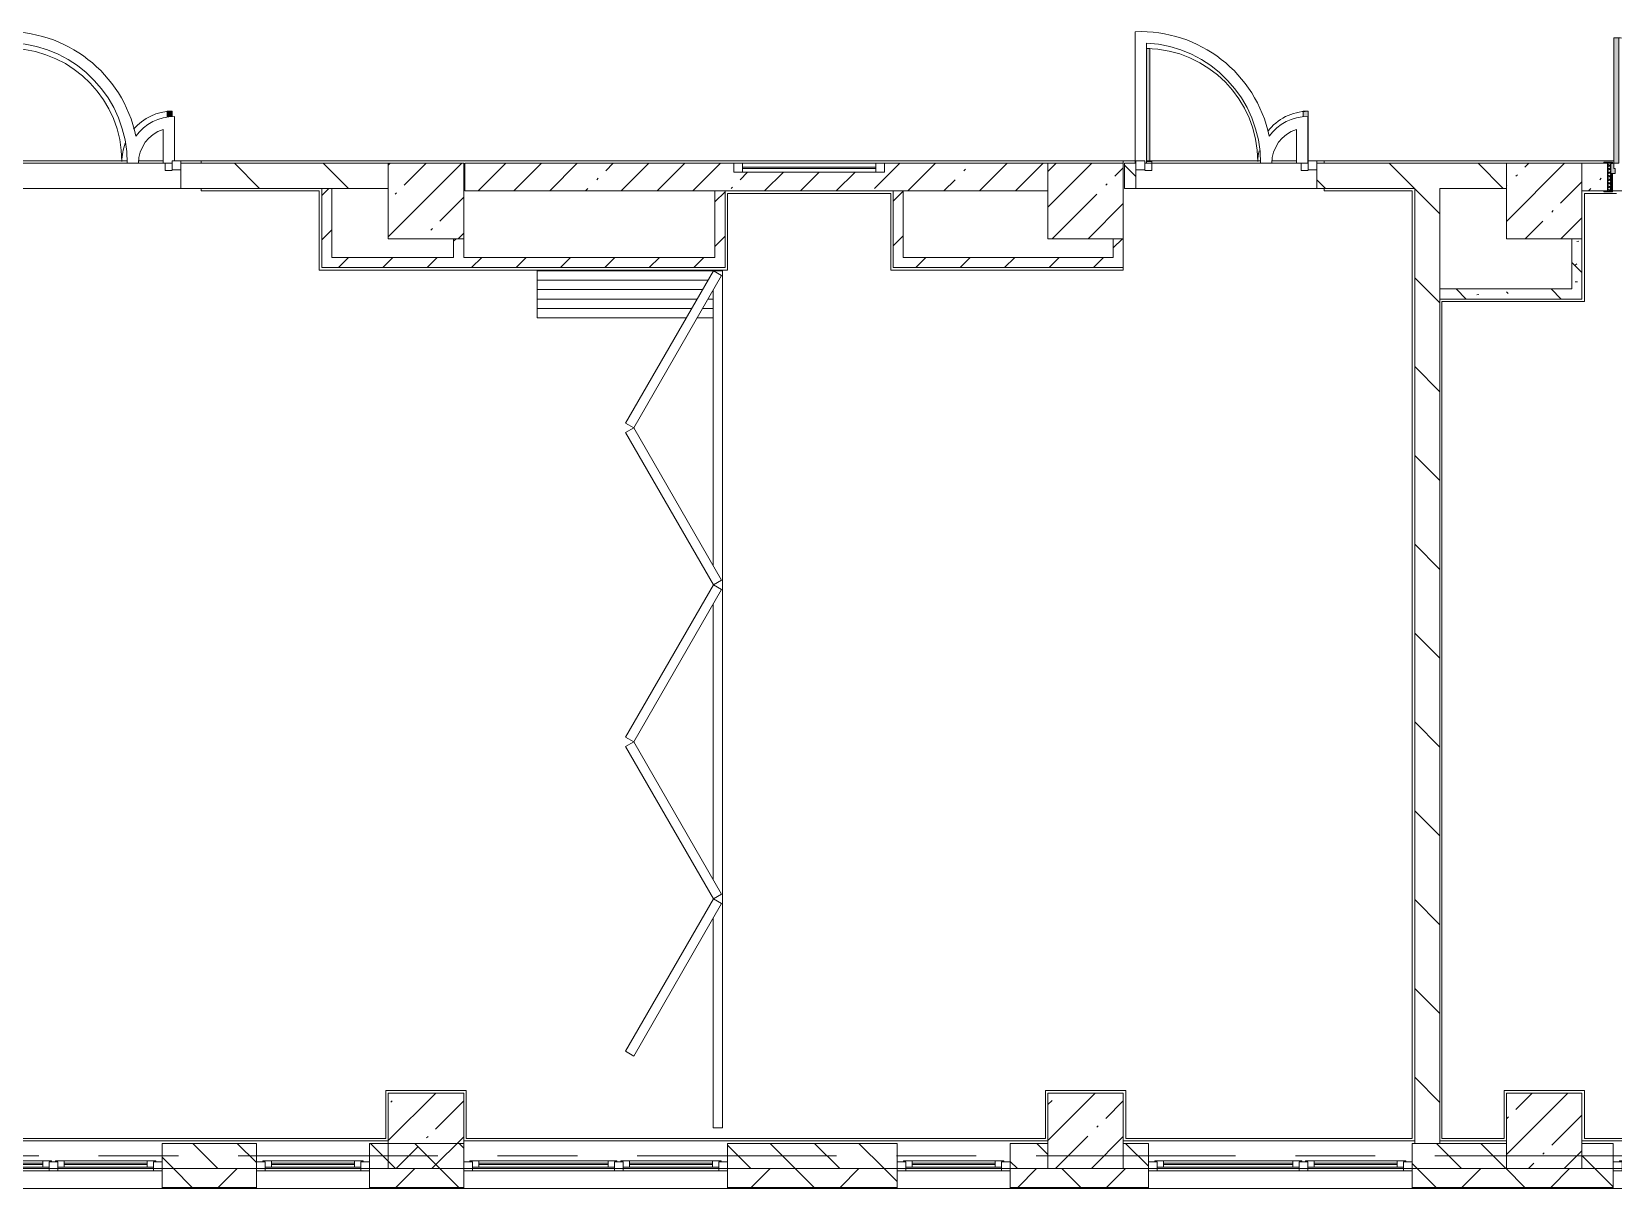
# Model space of a CAD drawing. Header units: millimetres. Extents: x 81382 to 274816, y -8553 to 29000.
# Drawn here: x 161627 to 174217, y -258 to 8948 of the extents above; entities that cross this region are included whole.
import ezdxf

# ---------------------------------------------------------------- set-up
doc = ezdxf.new("R2010")
doc.units = ezdxf.units.MM
doc.linetypes.add('Осевая', pattern=[3175, 635, -476.25, 1587.5, -476.25])
for name, color, linetype, lineweight, true_color in [('A-DETL-GENF-3', 7, 'Continuous', 5, 0xaaaaaa), ('A-DOOR-5', 7, 'Continuous', 5, 0xe2e2e2), ('A-DOOR-6', 7, 'Continuous', 5, 0xaaaaaa), ('A-DOOR-FRAM-4', 7, 'Continuous', 5, 0xe2e2e2), ('A-DOOR-FRAM-6', 7, 'Continuous', 5, 0xaaaaaa), ('A-FLOR-2', 7, 'Continuous', 5, 0xaaaaaa), ('I-WALL-4', 7, 'Continuous', 5, 0x787878)]:
    doc.layers.add(name, color=color, linetype=linetype, lineweight=lineweight, true_color=true_color)
for name, color, linetype, lineweight in [('A-GLAZ-3', 7, 'Continuous', 5), ('A-GLAZ-CWMG-2', 7, 'Continuous', 5), ('A-WALL', 7, 'Continuous', 9), ('A-WALL-2', 7, 'Continuous', 5), ('I-WALL-2', 7, 'Continuous', 5), ('S-COLS-1', 7, 'Continuous', 5), ('Оси', 7, 'Continuous', 9), ('Оси-2', 7, 'Осевая', 9)]:
    doc.layers.add(name, color=color, linetype=linetype, lineweight=lineweight)
pattern_1 = [(135, (147806.5, 0), (-353.553, -353.553), [])]
pattern_2 = [(135, (147806.5, 0), (-377.171, -377.171), [533.4, -88.9, 17.78, -88.9]), (135, (147806.5, 376.94), (-377.171, -377.171), []), (50, (147806.5, 0), (637.645, -55.787), [66.675, -733.425]), (355, (147806.5, 0), (-123.35, 668.7), [53.34, -586.74]), (100.451, (147859.6, -4.65), (514.299, 612.908), [56.665, -623.315]), (46.184, (147806.5, 177.8), (948.776, -147.15), [100.012, -1100.137]), (96.636, (147885.6, 165.5), (830.91, 865.997), [84.998, -934.973]), (351.184, (147806.5, 177.8), (830.918, 865.988), [80.01, -880.11]), (21, (147895.4, 133.35), (530.651, -357.928), [66.675, -733.425]), (326, (147895.4, 133.35), (216.308, 644.658), [53.34, -586.74]), (71.451, (147939.6, 103.5), (746.96, 286.724), [56.665, -623.315]), (37.5, (147806.5, 0), (10.8105, 295.9426), [16.764, -562.864, 16.764, -578.866, -588.962]), (37.5, (147806.5, 0), (10.8105, 295.9426), [-1175.258, 16.764, -572.198]), (7.5, (147806.5, 0), (233.869, 350.6318), [16.764, -322.834, 16.764, -549.529, -224.472]), (7.5, (147806.5, 0), (233.869, 350.6318), [-905.891, 16.764, -207.708]), (327.5, (147608.24, 0), (474.5678, -20.0513), [16.764, -205.486, 16.764, -676.656, -920.115]), (327.5, (147608.24, 0), (474.5678, -20.0513), [-915.67, 16.764, -903.351]), (317.5, (147519.34, 0), (518.452, 88.9934), [16.764, -272.161, 16.764, -443.738, -653.415]), (317.5, (147519.34, 0), (518.452, 88.9934), [-749.427, 16.764, -636.651])]
pattern_3 = [(45, (147806.5, 0), (-176.7767, 176.7767), [])]
pattern_4 = [(45, (147806.5, 0), (-285.123, 285.123), []), (45, (148091.6, 0), (-285.123, 285.123), [504.031, -100.806, 16.764, -84.042])]

# ---------------------------------------------------------------- blocks, each defined once
blk = doc.blocks.new('BSC_Колонна _Прямоугольная - 600х600-V19-3_6_3_птичка')
at = {"layer": 'S-COLS-1'}
h = blk.add_hatch(dxfattribs=at)
h.set_pattern_fill('FP_47', color=256, style=0, pattern_type=2)
h.set_pattern_definition([(45, (-25860, -200), (-285.123, 285.123), []), (45, (-25574.88, -200), (-285.123, 285.123), [504.031, -100.806, 16.764, -84.042])])
h.paths.add_polyline_path([(-300, -300), (300, -300), (300, 300), (-300, 300), (-300, -60)])
for p, q in [((300, 300), (-300, 300)), ((-300, 300), (-300, -300)), ((300, -300), (300, 300)), ((-300, -300), (300, -300))]:
    blk.add_line(p, q, dxfattribs=at)
blk = doc.blocks.new('BSC_Колонна _Прямоугольная - 600х600-V31-3_6_3_птичка')
at = {"layer": 'S-COLS-1'}
h = blk.add_hatch(dxfattribs=at)
h.set_pattern_fill('FP_60', color=256, style=0, pattern_type=2)
h.set_pattern_definition([(45, (-25860, -7600), (-285.123, 285.123), []), (45, (-25574.88, -7600), (-285.123, 285.123), [504.031, -100.806, 16.764, -84.042])])
h.paths.add_polyline_path([(-300, -300), (300, -300), (300, 300), (-300, 300), (-300, 193)])
for p, q in [((300, 300), (-300, 300)), ((-300, 300), (-300, -300)), ((300, -300), (300, 300)), ((-300, -300), (300, -300))]:
    blk.add_line(p, q, dxfattribs=at)
blk = doc.blocks.new('120_Окно_СКБ_2Ст - 120_Окно_СКБ_2Ст 2100х2500 _мал створка СЛЕВА_-V35-3_6_3_птичка')
at = {"layer": 'A-GLAZ-3'}
for p, q in [((-1050, -127), (-1050, -57)), ((-1050, -57), (-980, -57)), ((1050, -57), (-1050, -57)), ((-980, -57), (-980, -127)), ((-220, -87), (-980, -87)), ((-980, -87), (-980, -127)), ((-930, -137), (-930, -87)), ((-930, -107), (-270, -107)), ((-270, -117), (-930, -117)), ((-270, -137), (-270, -87)), ((-220, -127), (-220, -57)), ((-220, -57), (-150, -57)), ((-220, -127), (-220, -87)), ((-150, -57), (-150, -127)), ((980, -87), (-150, -87)), ((-150, -87), (-150, -127)), ((-100, -137), (-100, -87)), ((-100, -107), (930, -107)), ((930, -117), (-100, -117)), ((930, -137), (930, -87)), ((980, -127), (980, -57)), ((980, -57), (1050, -57)), ((980, -127), (980, -87)), ((1050, -57), (1050, -127)), ((-980, -127), (-1050, -127)), ((-1050, -127), (-1000, -127)), ((-980, -127), (-1000, -127)), ((-1000, -127), (-1000, -137)), ((-1000, -137), (-200, -137)), ((-200, -137), (-1000, -137)), ((-150, -127), (-220, -127)), ((-200, -127), (-220, -127)), ((-200, -127), (-170, -127)), ((-200, -137), (-200, -127)), ((-150, -127), (-170, -127)), ((-170, -127), (-170, -137)), ((-170, -137), (1000, -137)), ((1000, -137), (-170, -137)), ((1050, -127), (980, -127)), ((1000, -127), (980, -127)), ((1000, -127), (1050, -127)), ((1000, -137), (1000, -127))]:
    blk.add_line(p, q, dxfattribs=at)
blk = doc.blocks.new('120_Окно_СКБ_1Ст - 120_Окно_СКБ_1Ст 900х2500_h_-22445987-3_6_3_птичка')
at = {"layer": 'A-GLAZ-3'}
for p, q in [((-450, -127), (-450, -57)), ((-450, -57), (-380, -57)), ((450, -57), (-450, -57)), ((-380, -57), (-380, -127)), ((380, -87), (-380, -87)), ((-380, -87), (-380, -127)), ((-330, -137), (-330, -87)), ((-330, -107), (330, -107)), ((330, -117), (-330, -117)), ((330, -137), (330, -87)), ((380, -127), (380, -57)), ((380, -57), (450, -57)), ((380, -127), (380, -87)), ((450, -57), (450, -127)), ((-380, -127), (-450, -127)), ((-450, -127), (-400, -127)), ((-380, -127), (-400, -127)), ((-400, -127), (-400, -137)), ((-400, -137), (400, -137)), ((400, -137), (-400, -137)), ((450, -127), (380, -127)), ((400, -127), (380, -127)), ((400, -127), (450, -127)), ((400, -137), (400, -127))]:
    blk.add_line(p, q, dxfattribs=at)
blk = doc.blocks.new('120_Окно_СКБ_1Ст - 120_Окно_СКБ_1Ст 900х2500_h_-20664874-3_6_3_птичка')
at = {"layer": 'A-GLAZ-3'}
for p, q in [((-450, -127), (-450, -57)), ((-450, -57), (-380, -57)), ((450, -57), (-450, -57)), ((-380, -57), (-380, -127)), ((380, -87), (-380, -87)), ((-380, -87), (-380, -127)), ((-330, -137), (-330, -87)), ((-330, -107), (330, -107)), ((330, -117), (-330, -117)), ((330, -137), (330, -87)), ((380, -127), (380, -57)), ((380, -57), (450, -57)), ((380, -127), (380, -87)), ((450, -57), (450, -127)), ((-380, -127), (-450, -127)), ((-450, -127), (-400, -127)), ((-380, -127), (-400, -127)), ((-400, -127), (-400, -137)), ((-400, -137), (400, -137)), ((400, -137), (-400, -137)), ((450, -127), (380, -127)), ((400, -127), (380, -127)), ((400, -127), (450, -127)), ((400, -137), (400, -127))]:
    blk.add_line(p, q, dxfattribs=at)
blk = doc.blocks.new('DOR__перегородка__Прямоугольная - ТП-3_ Вн_ДПГ_6820х3300h-19315679-3_6_3_птичка')
at = {"layer": 'A-DOOR-6'}
for p, q in [((6445, 1474), (6820, 1474)), ((6445, 1474), (6445, 288)), ((6520, 1474), (6520, 244)), ((6595, 1474), (6595, 201)), ((6670, 1474), (6670, 158)), ((6745, 1474), (6745, 114)), ((6820, 1474), (6820, 0)), ((6445, 201), (6445, 75)), ((6520, 158), (6520, 75)), ((0, 75), (0, 0)), ((0, 75), (1664, 75)), ((0, 0), (6820, 0)), ((1814, 75), (1827, 75)), ((1977, 75), (4164, 75)), ((4314, 75), (4325, 75)), ((4475, 75), (6663, 75)), ((6595, 114), (6595, 75)), ((6813, 75), (6820, 75))]:
    blk.add_line(p, q, dxfattribs=at)
at = {"layer": 'A-DOOR-FRAM-6'}
for p, q in [((570, 707), (608, 772)), ((608, 772), (1820, 72)), ((1821, 72), (3033, 772)), ((3033, 772), (3071, 707)), ((3070, 707), (3107, 772)), ((3107, 772), (4320, 72)), ((4319, 72), (5532, 772)), ((5532, 772), (5569, 707)), ((5569, 707), (5607, 772)), ((5607, 772), (6819, 72)), ((1783, 7), (570, 707)), ((3071, 707), (1858, 7)), ((4282, 7), (3070, 707)), ((5569, 707), (4357, 7)), ((6781, 7), (5569, 707)), ((1820, 72), (1783, 7)), ((1858, 7), (1821, 72)), ((4320, 72), (4282, 7)), ((4357, 7), (4319, 72)), ((6819, 72), (6781, 7))]:
    blk.add_line(p, q, dxfattribs=at)
blk = doc.blocks.new('120_Окно_СКБ_2Ст - 120_Окно_СКБ_2Ст 2800х2500_створка_-22445922-3_6_3_птичка')
at = {"layer": 'A-GLAZ-3'}
for p, q in [((-1400, -127), (-1400, -57)), ((-1400, -57), (-1330, -57)), ((1400, -57), (-1400, -57)), ((-1330, -57), (-1330, -127)), ((500, -87), (-1330, -87)), ((-1330, -87), (-1330, -127)), ((-1280, -137), (-1280, -87)), ((-1280, -107), (450, -107)), ((450, -117), (-1280, -117)), ((450, -137), (450, -87)), ((500, -127), (500, -57)), ((500, -57), (570, -57)), ((500, -127), (500, -87)), ((570, -57), (570, -127)), ((1330, -87), (570, -87)), ((570, -87), (570, -127)), ((620, -137), (620, -87)), ((620, -107), (1280, -107)), ((1280, -117), (620, -117)), ((1280, -137), (1280, -87)), ((1330, -127), (1330, -57)), ((1330, -57), (1400, -57)), ((1330, -127), (1330, -87)), ((1400, -57), (1400, -127)), ((-1330, -127), (-1400, -127)), ((-1400, -127), (-1350, -127)), ((-1330, -127), (-1350, -127)), ((-1350, -127), (-1350, -137)), ((-1350, -137), (520, -137)), ((520, -137), (-1350, -137)), ((570, -127), (500, -127)), ((520, -127), (500, -127)), ((520, -127), (550, -127)), ((520, -137), (520, -127)), ((570, -127), (550, -127)), ((550, -127), (550, -137)), ((550, -137), (1350, -137)), ((1350, -137), (550, -137)), ((1400, -127), (1330, -127)), ((1350, -127), (1330, -127)), ((1350, -127), (1400, -127)), ((1350, -137), (1350, -127))]:
    blk.add_line(p, q, dxfattribs=at)
blk = doc.blocks.new('BSC_Колонна _Прямоугольная - 600х600-V131-3_6_3_птичка')
at = {"layer": 'S-COLS-1'}
h = blk.add_hatch(dxfattribs=at)
h.set_pattern_fill('FP_114', color=256, style=0, pattern_type=2)
h.set_pattern_definition([(45, (-22210, -7600), (-285.123, 285.123), []), (45, (-21924.88, -7600), (-285.123, 285.123), [504.031, -100.806, 16.764, -84.042])])
h.paths.add_polyline_path([(-300, -300), (300, -300), (300, 300), (-300, 300)])
for p, q in [((300, 300), (-300, 300)), ((-300, 300), (-300, -300)), ((300, -300), (300, 300)), ((-300, -300), (300, -300))]:
    blk.add_line(p, q, dxfattribs=at)
blk = doc.blocks.new('BSC_Колонна _Прямоугольная - 600х600-V132-3_6_3_птичка')
at = {"layer": 'S-COLS-1'}
h = blk.add_hatch(dxfattribs=at)
h.set_pattern_fill('FP_115', color=256, style=0, pattern_type=2)
h.set_pattern_definition([(45, (-22210, -200), (-285.123, 285.123), []), (45, (-21924.88, -200), (-285.123, 285.123), [504.031, -100.806, 16.764, -84.042])])
h.paths.add_polyline_path([(-300, -300), (300, -300), (300, 300), (-300, 300), (-300, -60)])
for p, q in [((300, 300), (-300, 300)), ((-300, 300), (-300, -300)), ((300, -300), (300, 300)), ((-300, -300), (300, -300))]:
    blk.add_line(p, q, dxfattribs=at)
blk = doc.blocks.new('BSC_Колонна _Прямоугольная - 600х600-V139-3_6_3_птичка')
at = {"layer": 'S-COLS-1'}
h = blk.add_hatch(dxfattribs=at)
h.set_pattern_fill('FP_125', color=256, style=0, pattern_type=2)
h.set_pattern_definition([(45, (-16960, -7600), (-285.123, 285.123), []), (45, (-16674.88, -7600), (-285.123, 285.123), [504.031, -100.806, 16.764, -84.042])])
h.paths.add_polyline_path([(-300, -300), (300, -300), (300, 300), (-300, 300)])
for p, q in [((300, 300), (-300, 300)), ((-300, 300), (-300, -300)), ((300, -300), (300, 300)), ((-300, -300), (300, -300))]:
    blk.add_line(p, q, dxfattribs=at)
blk = doc.blocks.new('120_Окно_СКБ_1Ст - 120_Окно_СКБ_1Ст 400х1200 EI30-24228621-3_6_3_птичка')
at = {"layer": 'A-GLAZ-3'}
for p, q in [((-600, 40), (-600, 110)), ((-600, 110), (-530, 110)), ((600, 110), (-600, 110)), ((-530, 40), (-600, 40)), ((-600, 40), (600, 40)), ((-530, 110), (-530, 40)), ((530, 80), (-530, 80)), ((530, 70), (-530, 70)), ((530, 40), (530, 110)), ((530, 110), (600, 110)), ((600, 40), (530, 40)), ((600, 110), (600, 40))]:
    blk.add_line(p, q, dxfattribs=at)
blk = doc.blocks.new('110_Дверь_СКБ_1Ст_Внутренняя1 - Д-4_п__1100x2100h_административные помещения-32218723-3_6_3_птичка')
at = {"layer": 'A-DOOR-5'}
h = blk.add_hatch(color=256, dxfattribs=at)
h.paths.add_polyline_path([(537.5, 30), (537.5, 110), (512.5, 110), (512.5, 70), (502.5, 70), (502.5, 30)])
h.paths.add_polyline_path([(-477.5, 30), (-477.5, 70), (-487.5, 70), (-490.8, 110), (-512.5, 110), (-512.5, 30), (-490.8, 30)])
at = {"layer": 'A-DOOR-6'}
h = blk.add_hatch(dxfattribs=at)
h.set_pattern_fill('FP_83', color=256, style=0, pattern_type=2)
h.set_pattern_definition([(135, (1751.41, 174.685), (-14.14214, -14.14214), []), (225, (1751.41, 174.685), (14.14214, -14.14214), [])])
h.paths.add_polyline_path([(562.5, -110), (562.5, 110), (537.5, 110), (537.5, -110)])
at = {"layer": 'A-DOOR-FRAM-4'}
for points in [[(-447.5, 110), (-447.5, 1110), (-487.5, 1110), (-487.5, 110)], [(-497.5, 110), (-497.5, 118), (-567.5, 118), (-567.5, 110)], [(-497.5, -110), (-497.5, 30), (-512.5, 30), (-512.5, -110)], [(592.5, 110), (592.5, 118), (522.5, 118), (522.5, 110)], [(537.5, -110), (537.5, 30), (522.5, 30), (522.5, -110)], [(-497.5, -118), (-497.5, -110), (-567.5, -110), (-567.5, -118)], [(592.5, -118), (592.5, -110), (522.5, -110), (522.5, -118)]]:
    blk.add_hatch(color=256, dxfattribs=at).paths.add_polyline_path(points)
at = {"layer": 'A-DOOR-FRAM-6'}
h = blk.add_hatch(dxfattribs=at)
h.set_pattern_fill('FP_84', color=256, style=0, pattern_type=2)
h.set_pattern_definition([(45, (-371.384, 174.685), (-14.1421, 14.1421), []), (135, (-371.384, 174.685), (-14.1421, -14.1421), [])])
h.paths.add_polyline_path([(-512.5, -110), (-512.5, 110), (-537.5, 110), (-537.5, -110)])
at = {"layer": 'A-DOOR-6'}
for p, q in [((-487.5, 1110), (-487.5, 110)), ((-447.5, 1110), (-487.5, 1110)), ((-447.5, 110), (-447.5, 1110)), ((-487.5, 110), (-447.5, 110))]:
    blk.add_line(p, q, dxfattribs=at)
blk.add_arc((-487.5, 110), 1000, 360, 90, dxfattribs=at)
at = {"layer": 'A-DOOR-FRAM-6'}
for p, q in [((-497.5, 118), (-567.5, 118)), ((-567.5, 118), (-567.5, 110)), ((-567.5, 110), (-497.5, 110)), ((-512.5, 110), (-537.5, 110)), ((-537.5, 110), (-537.5, -110)), ((-487.5, 110), (-512.5, 110)), ((-512.5, 110), (-512.5, 30)), ((-512.5, -110), (-512.5, 110)), ((-497.5, 110), (-512.5, 110)), ((-512.5, 110), (-512.5, 109)), ((-512.5, 109), (-497.5, 109)), ((-512.5, 30), (-477.5, 30)), ((-497.5, 30), (-512.5, 30)), ((-512.5, 30), (-512.5, -110)), ((-497.5, 110), (-497.5, 118)), ((-497.5, 109), (-497.5, 110)), ((-497.5, -110), (-497.5, 30)), ((-487.5, 70), (-487.5, 110)), ((-477.5, 70), (-487.5, 70)), ((-477.5, 30), (-477.5, 70)), ((512.5, 70), (502.5, 70)), ((502.5, 70), (502.5, 30)), ((502.5, 30), (537.5, 30)), ((512.5, 110), (512.5, 70)), ((537.5, 110), (512.5, 110)), ((592.5, 118), (522.5, 118)), ((522.5, 118), (522.5, 110)), ((537.5, 110), (522.5, 110)), ((522.5, 110), (522.5, 109)), ((522.5, 110), (592.5, 110)), ((522.5, 109), (537.5, 109)), ((537.5, 30), (522.5, 30)), ((522.5, 30), (522.5, -110)), ((537.5, 30), (537.5, 110)), ((562.5, 110), (537.5, 110)), ((537.5, 110), (537.5, -110)), ((537.5, 109), (537.5, 110)), ((537.5, -110), (537.5, 30)), ((562.5, -110), (562.5, 110)), ((592.5, 110), (592.5, 118)), ((-497.5, -110), (-567.5, -110)), ((-567.5, -110), (-567.5, -118)), ((-567.5, -118), (-497.5, -118)), ((-537.5, -110), (-512.5, -110)), ((-512.5, -110), (-497.5, -110)), ((-497.5, -118), (-497.5, -110)), ((522.5, -110), (537.5, -110)), ((592.5, -110), (522.5, -110)), ((522.5, -110), (522.5, -118)), ((522.5, -118), (592.5, -118)), ((537.5, -110), (562.5, -110)), ((592.5, -118), (592.5, -110))]:
    blk.add_line(p, q, dxfattribs=at)
blk = doc.blocks.new('Прямоугольный импост - 50 x 70 мм-31927764-3_6_3_птичка')
at = {"layer": 'A-GLAZ-CWMG-2'}
for p, q in [((-70, 35), (0, 35)), ((-70, -35), (-70, 35)), ((0, 35), (0, -35)), ((0, -35), (-70, -35))]:
    blk.add_line(p, q, dxfattribs=at)
blk = doc.blocks.new('Дверь_Витражная_остекление_ - ДВН_ДАО_Главный вход_1200 в свету Д-22 _п_-31928779-3_6_3_птичка')
at = {"layer": 'A-DOOR-5'}
for points in [[(-615, 30), (-610, 30), (-615, 930)], [(610, 384), (650, 388), (650, 430), (610, 430), (610, 388)]]:
    blk.add_hatch(color=256, dxfattribs=at).paths.add_polyline_path(points)
at = {"layer": 'A-DETL-GENF-3'}
for p, q in [((-610, 30), (-610, 930)), ((650, 430), (610, 430)), ((610, 430), (610, 384)), ((650, 387), (650, 430)), ((-595, 30), (-615, 30)), ((-595, -40), (-595, 30)), ((595, -40), (595, 16)), ((-650, -40), (-595, -40)), ((650, -40), (595, -40))]:
    blk.add_line(p, q, dxfattribs=at)
at = {"layer": 'A-DOOR-6'}
blk.add_line((650, 430), (650, 387), dxfattribs=at)
for centre, radius, start, end in [((-650, 30), 900, 360, 87.7416), ((650, 30), 400, 90, 140.1159), ((650, 30), 400, 158.7261, 180)]:
    blk.add_arc(centre, radius, start, end, dxfattribs=at)
blk = doc.blocks.new('Дверь_Витражная_остекление_ - ДВН_ДАО_Главный вход_1200 в свету Д-22 _п_-V179-3_6_3_птичка')
at = {"layer": 'A-DOOR-5'}
for points in [[(-636, 30), (-610, 30), (-610, 930), (-636, 930)], [(648, 30), (650, 35), (648, 430), (610, 430), (610, 386), (648, 388), (648, 35)]]:
    blk.add_hatch(color=256, dxfattribs=at).paths.add_polyline_path(points)
at = {"layer": 'A-DETL-GENF-3'}
for p, q in [((-610, 930), (-636, 930)), ((-610, 30), (-610, 930)), ((650, 430), (610, 430)), ((610, 430), (610, 386)), ((650, 35), (650, 430)), ((-636, 30), (-610, 30)), ((-595, 30), (-636, 30)), ((-595, -40), (-595, 30)), ((595, -40), (595, 16)), ((-650, -40), (-595, -40)), ((650, -40), (595, -40))]:
    blk.add_line(p, q, dxfattribs=at)
at = {"layer": 'A-DOOR-6'}
blk.add_line((650, 430), (650, 35), dxfattribs=at)
for centre, radius, start, end in [((-650, 30), 900, 360, 89.1007), ((650, 30), 400, 90, 143.4224), ((650, 30), 400, 167.5043, 180)]:
    blk.add_arc(centre, radius, start, end, dxfattribs=at)
blk = doc.blocks.new('Прямоугольный импост - 50 x 70 мм-31701779-3_6_3_птичка')
at = {"layer": 'A-GLAZ-CWMG-2'}
for p, q in [((0, 35), (-70, 35)), ((-70, 35), (-70, -35)), ((0, -35), (0, 35)), ((-70, -35), (0, -35))]:
    blk.add_line(p, q, dxfattribs=at)

msp = doc.modelspace()

# ---------------------------------------------------------------- hatches: boundary and pattern name
at = {"layer": 'A-WALL-2'}
h = msp.add_hatch(dxfattribs=at)
h.set_pattern_fill('FP_65', color=256, style=0, pattern_type=2)
h.set_pattern_definition([(135, (147806.5, 0), (-176.7767, -176.7767), [])])
h.paths.add_polyline_path([(212966.5, -100), (213216.5, -100), (213216.5, 100), (212966.5, 100)])
h.paths.add_polyline_path([(203316.5, -100), (203316.5, 100), (202566.5, 100), (202566.5, -100)])
h.paths.add_polyline_path([(204716.5, -100), (205616.5, -100), (205616.5, 100), (204716.5, 100), (204716.5, -52.2)])
h.paths.add_polyline_path([(212066.5, -100), (212066.5, 100), (211516.5, 100), (211516.5, -100)])
h.paths.add_polyline_path([(209216.5, -100), (209416.5, -100), (209416.5, 100), (209216.5, 100), (209216.5, 42.9)])
h.paths.add_polyline_path([(190466.5, -100), (190716.5, -100), (190716.5, 100), (190466.5, 100)])
h.paths.add_polyline_path([(195966.5, -100), (195966.5, 100), (195716.5, 100), (195716.5, -100)])
h.paths.add_polyline_path([(198816.5, -100), (198816.5, 100), (198066.5, 100), (198066.5, -100)])
h.paths.add_polyline_path([(200216.5, -100), (200466.5, -100), (200466.5, 100), (200216.5, 100), (200216.5, 33.3)])
h.paths.add_polyline_path([(192116.5, -100), (192116.5, 100), (191216.5, 100), (191216.5, -100)])
h.paths.add_polyline_path([(189566.5, -100), (189566.5, 100), (188946.5, 100), (188946.5, -100)])
h.paths.add_polyline_path([(181540.8, -100), (181676.5, -100), (181676.5, 100), (181416.5, 100), (181416.5, -100)])
h.paths.add_polyline_path([(185796.5, -100), (185796.5, 100), (185229.5, 100), (185229.5, -100)])
h.paths.add_polyline_path([(183776.5, -100), (184329.5, -100), (184329.5, 100), (183776.5, 100)])
h.paths.add_polyline_path([(186346.5, -100), (186346.5, 100), (186296.5, 100), (186296.5, -100)])
h.paths.add_polyline_path([(177616.2, -100), (177789.3, -100), (177789.3, 100), (177616.2, 100), (177616.2, 55.2)])
h.paths.add_polyline_path([(178689.3, -100), (179916.5, -100), (179916.5, 100), (178689.3, 100)])
h.paths.add_polyline_path([(173966.5, -100), (174216.2, -100), (174216.2, 100), (173966.5, 100), (173966.5, -63.8)])
h.paths.add_polyline_path([(173366.5, -100), (173366.5, 100), (172616.5, 100), (172616.5, -100), (173302.9, -100)])
h.paths.add_polyline_path([(170316.5, -100), (170516.5, -100), (170516.5, 100), (170316.5, 100), (170316.5, 63.6)])
h.paths.add_polyline_path([(169716.5, -100), (169716.5, 100), (169416.5, 100), (169416.5, -100)])
h.paths.add_polyline_path([(168516.5, -100), (168516.5, 100), (167166.5, 100), (167166.5, -100), (167810.9, -100)])
h.paths.add_polyline_path([(164316.5, -100), (165066.5, -100), (165064.9, 100), (164316.5, 100)])
h.paths.add_polyline_path([(163416.5, -100), (163416.5, 100), (162666.5, 100), (162666.5, -100), (163234.2, -100)])
h.paths.add_polyline_path([(154636.5, -100), (155466.5, -100), (155466.5, 100), (154636.5, 100)])
h.paths.add_polyline_path([(158916.5, -100), (158916.5, 100), (158166.2, 100), (158166.2, -100)])
h.paths.add_polyline_path([(159816.5, -100), (159966.5, -100), (159966.5, 100), (159816.5, 100)])
h = msp.add_hatch(dxfattribs=at)
h.set_pattern_fill('FP_67', color=256, style=0, pattern_type=2)
h.set_pattern_definition([(45, (147806.5, 0), (-353.5534, 353.5534), []), (135, (147806.5, 0), (-353.5534, -353.5534), [])])
h.paths.add_polyline_path([(203316.5, -250), (203316.5, -100), (202566.5, -100), (202566.5, -250)])
h.paths.add_polyline_path([(204433.6, -250), (204433.6, -100), (204216.5, -100), (204216.5, -250), (204424.2, -250)])
h.paths.add_polyline_path([(191216.5, -250), (192116.5, -250), (192116.5, -100), (190466.5, -100), (190466.5, -250), (190716.5, -250)])
h.paths.add_polyline_path([(188946.5, -250), (189566.5, -250), (189566.5, -100), (188946.5, -100)])
h.paths.add_polyline_path([(195216.5, -250), (195966.5, -250), (195966.5, -100), (195216.5, -100)])
h.paths.add_polyline_path([(200466.5, -250), (200466.5, -100), (199716.5, -100), (199716.5, -250), (199847.5, -250)])
h.paths.add_polyline_path([(198816.5, -250), (198816.5, -100), (198066.5, -100), (198066.5, -250)])
h.paths.add_polyline_path([(184286.8, -250), (184329.5, -250), (184329.5, -100), (183776.5, -100), (183776.5, -250)])
h.paths.add_polyline_path([(185229.5, -250), (186846.5, -250), (186846.5, -100), (185229.5, -100)])
h.paths.add_polyline_path([(181540.8, -250), (181676.5, -250), (181676.5, -100), (180816.5, -100), (180816.5, -250), (181083.2, -250)])
h.paths.add_polyline_path([(178689.3, -250), (179916.5, -250), (179916.5, -100), (178689.3, -100)])
h.paths.add_polyline_path([(177616.2, -250), (177789.3, -250), (177789.3, -100), (177016.2, -100), (177016.2, -250)])
h.paths.add_polyline_path([(169416.5, -250), (170516.5, -250), (170516.5, -100), (169416.5, -100)])
h.paths.add_polyline_path([(173302.9, -250), (174216.2, -250), (174216.2, -100), (172616.5, -100), (172616.5, -250)])
h.paths.add_polyline_path([(162666.5, -250), (163416.5, -250), (163416.5, -100), (162666.5, -100)])
h.paths.add_polyline_path([(164316.5, -250), (165066.5, -250), (165064.9, -100), (164316.5, -100)])
h.paths.add_polyline_path([(168516.5, -250), (168516.5, -100), (167166.5, -100), (167166.5, -250), (167810.9, -250)])
h.paths.add_polyline_path([(151334.9, -250), (151536.5, -250), (151536.5, -100), (147546.5, -100), (147546.5, -250), (150419.5, -250)])
h.paths.add_polyline_path([(158166.2, -250), (158916.5, -250), (158916.5, -100), (158166.2, -100)])
h.paths.add_polyline_path([(154636.5, -250), (156066.2, -250), (156066.2, -100), (154636.5, -100)])
h.paths.add_polyline_path([(160566.5, -250), (160566.5, -100), (159816.5, -100), (159816.5, -250), (160488.2, -250)])
at = {"layer": 'I-WALL-2'}
h = msp.add_hatch(dxfattribs=at)
h.set_pattern_fill('FP_66', color=256, style=0, pattern_type=2)
h.set_pattern_definition(pattern_1)
h.paths.add_polyline_path([(164466.5, 7700), (164466.5, 7900), (162815.8, 7900), (162815.8, 7700), (164016.5, 7700)])
h.paths.add_polyline_path([(155466.5, 7700), (155466.5, 7900), (154336.5, 7900), (154336.5, 7700), (154917.5, 7700)])
h.paths.add_polyline_path([(157666.5, 7700), (159966.5, 7700), (159966.5, 7900), (159266.5, 7900), (159266.5, 7830), (158466.5, 7830), (158466.5, 7900), (156066.5, 7900), (156066.5, 7700), (157466.5, 7700)])
h.paths.add_polyline_path([(161375.8, 7700), (161375.8, 7900), (160566.5, 7900), (160566.5, 7700)])
h.paths.add_polyline_path([(151536.5, 7700), (151836.5, 7700), (151836.5, 7900), (151536.5, 7900), (151536.5, 7792.9)])
h = msp.add_hatch(dxfattribs=at)
h.set_pattern_fill('FP_63', color=256, style=0, pattern_type=2)
h.set_pattern_definition(pattern_4)
h.paths.add_polyline_path([(165076.5, 7680), (169716.5, 7680), (169716.5, 7900), (168416, 7900), (168416, 7830), (167216, 7830), (167216, 7900), (165076.5, 7900)])
h = msp.add_hatch(dxfattribs=at)
h.set_pattern_fill('FP_66', color=256, style=0, pattern_type=2)
h.set_pattern_definition(pattern_1)
h.paths.add_polyline_path([(172387.5, 7700), (173366.5, 7700), (173366.5, 7900), (171857.5, 7900), (171857.5, 7700)])
h.paths.add_polyline_path([(170326.5, 7700), (170417.5, 7700), (170417.5, 7900), (170326.5, 7900)])
h = msp.add_hatch(dxfattribs=at)
h.set_pattern_fill('FP_63', color=256, style=0, pattern_type=2)
h.set_pattern_definition(pattern_4)
h.paths.add_polyline_path([(175516.2, 7680), (177016.2, 7680), (177016.2, 7900), (175271.5, 7900), (175271.5, 7680), (175436.2, 7680)])
h.paths.add_polyline_path([(174171.5, 7680), (174171.5, 7900), (173966.5, 7900), (173966.5, 7680), (174141.5, 7680)])
h = msp.add_hatch(dxfattribs=at)
h.set_pattern_fill('FP_68', color=256, style=0, pattern_type=2)
h.set_pattern_definition(pattern_3)
h.paths.add_polyline_path([(164016.5, 7150), (164016.5, 7700), (163936.5, 7700), (163936.5, 7150)])
h = msp.add_hatch(dxfattribs=at)
h.set_pattern_fill('FP_68', color=256, style=0, pattern_type=2)
h.set_pattern_definition(pattern_3)
h.paths.add_polyline_path([(167146.5, 7070), (167146.5, 7680), (167066.5, 7680), (167066.5, 7070)])
h = msp.add_hatch(dxfattribs=at)
h.set_pattern_fill('FP_68', color=256, style=0, pattern_type=2)
h.set_pattern_definition(pattern_3)
h.paths.add_polyline_path([(168565.5, 7150), (168565.5, 7680), (168485.5, 7680), (168485.5, 7150)])
h = msp.add_hatch(dxfattribs=at)
h.set_pattern_fill('FP_66', color=256, style=0, pattern_type=2)
h.set_pattern_definition(pattern_1)
h.paths.add_polyline_path([(172837.2, 100), (172837.2, 7700), (172637.2, 7700), (172637.2, 100)])
h = msp.add_hatch(dxfattribs=at)
h.set_pattern_fill('FP_68', color=256, style=0, pattern_type=2)
h.set_pattern_definition(pattern_3)
h.paths.add_polyline_path([(165066.5, 7150), (165066.5, 7300), (164986.5, 7300), (164986.5, 7150)])
h = msp.add_hatch(dxfattribs=at)
h.set_pattern_fill('FP_68', color=256, style=0, pattern_type=2)
h.set_pattern_definition(pattern_3)
h.paths.add_polyline_path([(170316.5, 7070), (170316.5, 7300), (170236.5, 7300), (170236.5, 7070)])
h = msp.add_hatch(dxfattribs=at)
h.set_pattern_fill('FP_68', color=256, style=0, pattern_type=2)
h.set_pattern_definition(pattern_3)
h.paths.add_polyline_path([(167066.5, 7070), (167066.5, 7150), (163936.5, 7150), (163936.5, 7070), (166895.5, 7070)])
h = msp.add_hatch(dxfattribs=at)
h.set_pattern_fill('FP_68', color=256, style=0, pattern_type=2)
h.set_pattern_definition(pattern_3)
h.paths.add_polyline_path([(170236.5, 7070), (170236.5, 7150), (168485.5, 7150), (168485.5, 7070), (168726.2, 7070)])
at = {"layer": 'I-WALL-4'}
h = msp.add_hatch(dxfattribs=at)
h.set_pattern_fill('FP_71', color=256, style=0, pattern_type=2)
h.set_pattern_definition(pattern_2)
h.paths.add_polyline_path([(173966.5, 6820), (173966.5, 7300), (173886.5, 7300), (173886.5, 6820)])
h = msp.add_hatch(dxfattribs=at)
h.set_pattern_fill('FP_71', color=256, style=0, pattern_type=2)
h.set_pattern_definition(pattern_2)
h.paths.add_polyline_path([(173886.5, 6820), (173886.5, 6900), (172837.2, 6900), (172837.2, 6820), (173302.9, 6820)])
at = {"layer": 'S-COLS-1'}
h = msp.add_hatch(dxfattribs=at)
h.set_pattern_fill('FP_63', color=256, style=0, pattern_type=2)
h.set_pattern_definition(pattern_4)
h.paths.add_polyline_path([(164466.5, -100), (165066.5, -100), (165066.5, 500), (164466.5, 500), (164466.5, 140.2)])

# ---------------------------------------------------------------- linework, layer by layer
at = {"layer": 'A-FLOR-2'}
for p, q in [((170411.4, 8947.1), (170411.4, 7900)), ((170501.4, 7900), (170501.4, 8856.8)), ((162764.8, 7919), (162764.8, 8271.9)), ((171785.5, 7900), (171785.5, 8271.9)), ((162674.8, 8169.4), (162674.8, 7900)), ((171695.5, 8169.4), (171695.5, 7900)), ((161480.7, 7920), (162387.7, 7920)), ((162388.8, 7900), (162478.8, 7900)), ((162480.7, 7920), (162674.8, 7920)), ((162674.8, 7900), (162745.8, 7900)), ((162975.8, 7920), (162764.8, 7920)), ((170411.4, 7920), (162975.8, 7920)), ((162975.8, 7900), (162975.8, 7920)), ((170316.5, 7920), (170316.5, 7900)), ((170487.5, 7900), (170501.4, 7900)), ((170501.4, 7920), (171408.5, 7920)), ((171409.5, 7900), (171499.5, 7900)), ((171501.4, 7920), (171695.5, 7920)), ((171695.5, 7900), (171785.5, 7900)), ((174218.2, 7920), (171785.5, 7920)), ((171916.5, 7900), (171916.5, 7920)), ((162975.8, 7680), (162975.8, 7700)), ((163916.5, 7680), (162975.8, 7680)), ((163916.5, 7050), (163916.5, 7680)), ((171916.5, 7680), (171916.5, 7700)), ((172617.2, 7680), (171916.5, 7680)), ((172617.2, 140), (172617.2, 7680)), ((168465.5, 7660), (167166.5, 7660)), ((167166.5, 7660), (167166.5, 7050)), ((168465.5, 7050), (168465.5, 7660)), ((174241.5, 7660), (173987.5, 7660)), ((173987.5, 7660), (173987.5, 6800)), ((170316.5, 7070), (170316.5, 7050)), ((167166.5, 7050), (163916.5, 7050)), ((170316.5, 7050), (168465.5, 7050)), ((173987.5, 6800), (172852.5, 6800)), ((172852.5, 6800), (172852.5, 140)), ((164446.5, 140), (164446.5, 520)), ((164446.5, 520), (165086.5, 520)), ((165086.5, 520), (165086.5, 140)), ((169696.5, 140), (169696.5, 520)), ((169696.5, 520), (170336.5, 520)), ((170336.5, 520), (170336.5, 140)), ((173347.5, 140), (173347.5, 520)), ((173347.5, 520), (173986.5, 520)), ((173986.5, 520), (173986.5, 140)), ((160586.5, 140), (164446.5, 140)), ((165086.5, 140), (169696.5, 140)), ((170336.5, 140), (172617.2, 140)), ((172852.5, 140), (173347.5, 140)), ((173986.5, 140), (176996.2, 140))]:
    msp.add_line(p, q, dxfattribs=at)
for centre, radius, start, end in [((161433.8, 7903), 1045, 11.78406, 92.36409), ((170454.5, 7903), 1045, 11.78406, 92.36409), ((161433.8, 7903), 955, 359.82001, 87.18541), ((170454.5, 7903), 955, 359.82001, 87.18541), ((162757.8, 7903), 369, 88.91556, 144.66492), ((171778.5, 7903), 369, 88.91556, 144.66492), ((162757.8, 7903), 279, 107.31049, 180.6161), ((171778.5, 7903), 279, 107.31049, 180.6161)]:
    msp.add_arc(centre, radius, start, end, dxfattribs=at)
at = {"layer": 'A-WALL'}
for p, q in [((164016.5, 7700), (163936.5, 7700)), ((167146.5, 7680), (167066.5, 7680)), ((168565.5, 7680), (168485.5, 7680)), ((172837.2, 6900), (172837.2, 6820)), ((172637.2, 100), (172837.2, 100)), ((162666.5, -100), (163416.5, -100)), ((164316.5, -100), (165066.5, -100)), ((167166.5, -100), (168516.5, -100)), ((169416.5, -100), (169716.5, -100)), ((170316.5, -100), (170516.5, -100)), ((172616.5, -100), (173366.5, -100)), ((173966.5, -100), (174216.2, -100)), ((162666.5, -250), (163416.5, -250)), ((164316.5, -250), (165066.5, -250)), ((167166.5, -250), (168516.5, -250)), ((169416.5, -250), (170516.5, -250)), ((172616.5, -250), (174216.2, -250)), ((162666.5, -253), (163416.5, -253)), ((164316.5, -253), (165066.5, -253)), ((167166.5, -253), (168516.5, -253)), ((169416.5, -253), (170516.5, -253)), ((172616.5, -253), (174216.2, -253))]:
    msp.add_line(p, q, dxfattribs=at)
at = {"layer": 'A-WALL-2'}
for p, q in [((163416.5, 100), (162666.5, 100)), ((162666.5, 100), (162666.5, -258)), ((163416.5, -258), (163416.5, 100)), ((165066.5, 100), (164316.5, 100)), ((164316.5, 100), (164316.5, -258)), ((165066.5, -258), (165066.5, 100)), ((168516.5, 100), (167166.5, 100)), ((167166.5, 100), (167166.5, -258)), ((168516.5, -258), (168516.5, 100)), ((169716.5, 100), (169416.5, 100)), ((169416.5, 100), (169416.5, -258)), ((170516.5, 100), (170316.5, 100)), ((170516.5, -258), (170516.5, 100)), ((172637.2, 100), (172616.5, 100)), ((172616.5, 100), (172616.5, -258)), ((173366.5, 100), (172837.2, 100)), ((174216.2, 100), (173966.5, 100)), ((174216.2, -258), (174216.2, 100)), ((163416.5, -100), (164316.5, -100)), ((165066.5, -100), (167166.5, -100)), ((168516.5, -100), (169416.5, -100)), ((170516.5, -100), (172616.5, -100)), ((174216.2, -100), (177016.2, -100)), ((147538.5, -258), (163416.5, -258)), ((169416.5, -258), (163416.5, -258)), ((184329.5, -258), (169416.5, -258))]:
    msp.add_line(p, q, dxfattribs=at)
at = {"layer": 'I-WALL-2'}
for p, q in [((161480.7, 7900), (162388.8, 7900)), ((162478.8, 7900), (162674.8, 7900)), ((164466.5, 7900), (162815.8, 7900)), ((162815.8, 7900), (162815.8, 7700)), ((167216, 7900), (165076.5, 7900)), ((165076.5, 7900), (165076.5, 7680)), ((169716.5, 7900), (168416, 7900)), ((170417.5, 7900), (170326.5, 7900)), ((170326.5, 7900), (170326.5, 7700)), ((170417.5, 7700), (170417.5, 7900)), ((170501.4, 7900), (171409.5, 7900)), ((171499.5, 7900), (171695.5, 7900)), ((173366.5, 7900), (171857.5, 7900)), ((171857.5, 7900), (171857.5, 7700)), ((174141.5, 7900), (173966.5, 7900)), ((163936.5, 7700), (160566.5, 7700)), ((163936.5, 7700), (163936.5, 7070)), ((164016.5, 7700), (164466.5, 7700)), ((164016.5, 7150), (164016.5, 7700)), ((165076.5, 7680), (167066.5, 7680)), ((167066.5, 7680), (167066.5, 7150)), ((167146.5, 7070), (167146.5, 7680)), ((167146.5, 7680), (168485.5, 7680)), ((168485.5, 7680), (168485.5, 7070)), ((168565.5, 7150), (168565.5, 7680)), ((168565.5, 7680), (169716.5, 7680)), ((172637.2, 7700), (170326.5, 7700)), ((172637.2, 7700), (172637.2, 100)), ((172837.2, 6900), (172837.2, 7700)), ((172837.2, 7700), (173366.5, 7700)), ((173966.5, 7680), (174141.5, 7680)), ((175231.5, 7680), (174211.5, 7680)), ((164986.5, 7300), (164986.5, 7150)), ((165066.5, 7150), (165066.5, 7300)), ((170236.5, 7300), (170236.5, 7150)), ((170316.5, 7070), (170316.5, 7300)), ((173886.5, 7300), (173886.5, 6900)), ((173966.5, 6820), (173966.5, 7300)), ((163936.5, 7070), (167146.5, 7070)), ((164986.5, 7150), (164016.5, 7150)), ((167066.5, 7150), (165066.5, 7150)), ((168485.5, 7070), (170316.5, 7070)), ((170236.5, 7150), (168565.5, 7150)), ((173886.5, 6900), (172837.2, 6900)), ((172837.2, 100), (172837.2, 6820)), ((172837.2, 6820), (173966.5, 6820)), ((160566.5, 120), (164466.5, 120)), ((165066.5, 120), (169716.5, 120)), ((170316.5, 120), (172637.8, 120)), ((172837.2, 120), (173366.5, 120)), ((173966.5, 120), (177016.2, 120)), ((162666.5, -100), (160566.5, -100))]:
    msp.add_line(p, q, dxfattribs=at)
at = {"layer": 'S-COLS-1'}
for p, q in [((165066.5, 500), (164466.5, 500)), ((164466.5, 500), (164466.5, -100)), ((165066.5, -100), (165066.5, 500)), ((164466.5, -100), (165066.5, -100))]:
    msp.add_line(p, q, dxfattribs=at)
at = {"layer": 'Оси'}
msp.add_line((174066.5, 0), (186566.5, 0), dxfattribs=at)
at = {"layer": 'Оси-2'}
msp.add_line((155811, 0), (174066.5, 0), dxfattribs=at)

# ---------------------------------------------------------------- block references
at = {"layer": 'A-DOOR-6'}
for name, p in [('Дверь_Витражная_остекление_ - ДВН_ДАО_Главный вход_1200 в свету Д-22 _п_-31928779-3_6_3_птичка', (162095.8, 7884)), ('Дверь_Витражная_остекление_ - ДВН_ДАО_Главный вход_1200 в свету Д-22 _п_-V179-3_6_3_птичка', (171137.5, 7884)), ('110_Дверь_СКБ_1Ст_Внутренняя1 - Д-4_п__1100x2100h_административные помещения-32218723-3_6_3_птичка', (174709, 7790))]:
    msp.add_blockref(name, p, dxfattribs=at)
at = {"layer": 'A-DOOR-6', "rotation": 89.99999999999955}
msp.add_blockref('DOR__перегородка__Прямоугольная - ТП-3_ Вн_ДПГ_6820х3300h-19315679-3_6_3_птичка', (167126.5, 225), dxfattribs=at)
at = {"layer": 'A-GLAZ-3'}
msp.add_blockref('120_Окно_СКБ_1Ст - 120_Окно_СКБ_1Ст 400х1200 EI30-24228621-3_6_3_птичка', (167816, 7790), dxfattribs=at)
at = {"layer": 'A-GLAZ-3', "rotation": 180}
for name, p in [('120_Окно_СКБ_2Ст - 120_Окно_СКБ_2Ст 2100х2500 _мал створка СЛЕВА_-V35-3_6_3_птичка', (161616.5, -175)), ('120_Окно_СКБ_1Ст - 120_Окно_СКБ_1Ст 900х2500_h_-22445987-3_6_3_птичка', (163866.5, -175)), ('120_Окно_СКБ_2Ст - 120_Окно_СКБ_2Ст 2100х2500 _мал створка СЛЕВА_-V35-3_6_3_птичка', (166116.5, -175)), ('120_Окно_СКБ_1Ст - 120_Окно_СКБ_1Ст 900х2500_h_-20664874-3_6_3_птичка', (168966.5, -175)), ('120_Окно_СКБ_2Ст - 120_Окно_СКБ_2Ст 2100х2500 _мал створка СЛЕВА_-V35-3_6_3_птичка', (171566.5, -175)), ('120_Окно_СКБ_2Ст - 120_Окно_СКБ_2Ст 2800х2500_створка_-22445922-3_6_3_птичка', (175616.2, -175))]:
    msp.add_blockref(name, p, dxfattribs=at)
at = {"layer": 'A-GLAZ-CWMG-2', "extrusion": (0, 0, -1), "rotation": 180}
for p in [(-162815.8, 7884), (-171857.5, 7884)]:
    msp.add_blockref('Прямоугольный импост - 50 x 70 мм-31927764-3_6_3_птичка', p, dxfattribs=at)
at = {"layer": 'A-GLAZ-CWMG-2', "rotation": 180}
msp.add_blockref('Прямоугольный импост - 50 x 70 мм-31701779-3_6_3_птичка', (170417.5, 7884), dxfattribs=at)
at = {"layer": 'S-COLS-1'}
for name, p in [('BSC_Колонна _Прямоугольная - 600х600-V139-3_6_3_птичка', (164766.5, 7600)), ('BSC_Колонна _Прямоугольная - 600х600-V131-3_6_3_птичка', (170016.5, 7600)), ('BSC_Колонна _Прямоугольная - 600х600-V31-3_6_3_птичка', (173666.5, 7600)), ('BSC_Колонна _Прямоугольная - 600х600-V132-3_6_3_птичка', (170016.5, 200)), ('BSC_Колонна _Прямоугольная - 600х600-V19-3_6_3_птичка', (173666.5, 200))]:
    msp.add_blockref(name, p, dxfattribs=at)

doc.saveas('drawing.dxf')
